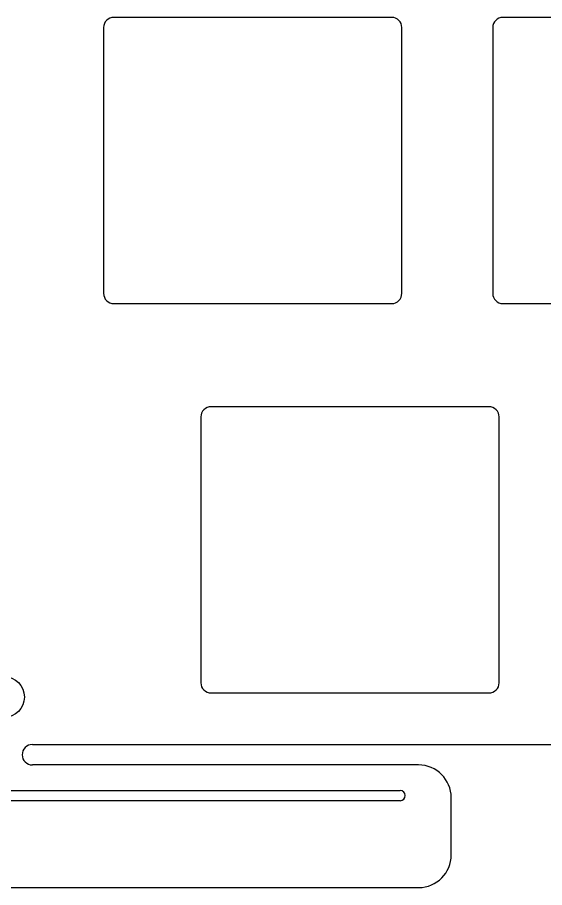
# Model space of a CAD drawing. Header units: millimetres. Extents: x -10 to 276, y -93 to 17.
# Drawn here: x 107.55 to 133.35, y -92.73 to -50.15 of the extents above; entities that cross this region are included whole.
import ezdxf

# ---------------------------------------------------------------- set-up
doc = ezdxf.new("R2010")
doc.units = ezdxf.units.MM
doc.layers.get('0').update_dxf_attribs({"linetype": 'CONTINUOUS'})
doc.layers.add('BLACK', color=7, linetype='CONTINUOUS')

msp = doc.modelspace()

# ---------------------------------------------------------------- linework, layer by layer
msp.add_lwpolyline([(130.625, -83.2, 0.414213562), (131.125, -82.7), (131.125, -69.7, 0.414213562), (130.625, -69.2), (117.025, -69.2, 0.414212391), (116.525, -69.7), (116.525, -82.7, 0.414212391), (117.025, -83.2)], format="xyb", close=True)
msp.add_circle((106.8875, -83.4), 1)
at = {"layer": 'BLACK', "linetype": 'Continuous'}
for p, q in [((125.8625, -50.15), (112.2625, -50.15)), ((144.9125, -50.15), (131.3125, -50.15)), ((111.7625, -50.65), (111.7625, -63.65)), ((126.3625, -63.65), (126.3625, -50.65)), ((130.8125, -50.65), (130.8125, -63.65)), ((112.2625, -64.15), (125.8625, -64.15)), ((131.3125, -64.15), (144.9125, -64.15)), ((108.2799, -85.725), (158.4201, -85.725)), ((127.1799, -86.725), (108.2799, -86.725)), ((81.2799, -87.975), (126.2799, -87.975)), ((126.2799, -88.475), (81.2799, -88.475)), ((128.779918, -91.125), (128.779918, -88.325)), ((80.3799, -92.725), (127.187489, -92.725))]:
    msp.add_line(p, q, dxfattribs=at)
at = {"layer": 'BLACK'}
for centre, radius, start, end in [((112.2625, -50.65), 0.5, 90, 180), ((125.8625, -50.65), 0.5, 0, 90), ((131.3125, -50.65), 0.5, 90, 180), ((112.2625, -63.65), 0.5, 180, 270), ((125.8625, -63.65), 0.5, 270, 0), ((131.3125, -63.65), 0.5, 180, 270), ((108.2799, -86.225), 0.5, 90, 270), ((127.1799, -88.325), 1.6, 0, 90), ((126.2799, -88.225), 0.25, 270, 90), ((127.1799, -91.125), 1.600018, 270.271759, 0)]:
    msp.add_arc(centre, radius, start, end, dxfattribs=at)

doc.saveas('drawing.dxf')
